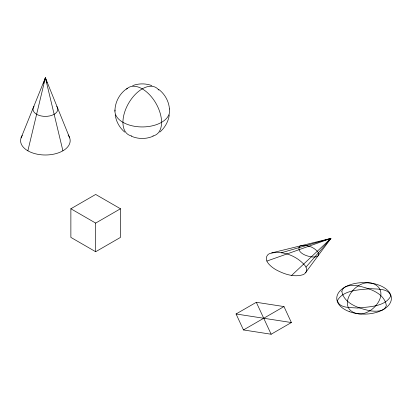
<?xml version="1.0" encoding="UTF-8"?>
<svg xmlns="http://www.w3.org/2000/svg" width="412" height="412" viewBox="0 0 412 412"><rect width="100%" height="100%" fill="white"/><g stroke="black" fill="none" stroke-linecap="round" stroke-linejoin="round"><path stroke-width="0.62" d="M114.938 111.173C114.927 102.119 119.696 93.23 127.318 88.328M169.306 114.897C168.379 121.545 164.918 127.756 159.81 132.097M27.862 150.802L45.382 77.77L69.69 137.896M43.559 83.27L45.382 77.77L47.025 82.719M21.074 137.896L45.382 77.77L62.907 150.802M318.507 255.28L318.687 253.416A10.676 6.165 0 0 0 318.445 252.762C314.686 247.339 306.94 244.223 300.446 245.928A4.151 2.4 0 0 0 299.447 246.51C295.821 253.668 311.503 258.54 316.885 256.573A4.151 2.4 0 0 0 317.889 255.996L318.358 255.512M305.797 272.615C307.254 270.694 306.657 267.97 305.426 266.09C297.387 256.135 282.668 250.048 269.978 253.452A8.307 4.795 0 0 0 267.975 254.611C262.552 260.425 271.59 267.321 276.308 269.932C284.234 274.135 293.911 277.534 302.851 274.742A8.307 4.795 0 0 0 304.859 273.589L330.918 238.409L271.663 252.911M305.977 267.115L330.918 238.409L281.19 252.808M291.665 275.376L330.918 238.409L266.883 261.069M70.874 208.766L95.672 194.449L120.474 208.766L120.474 237.4L95.672 251.722L70.874 237.4L70.874 208.766L95.672 223.083L120.474 208.766M236.066 313.98L256.31 302.29L283.971 306.569L291.382 322.539L271.137 334.23L243.477 329.95L236.066 313.98L291.382 322.539M243.477 329.95L283.971 306.569M153.243 136.151C146.353 139.235 138.149 139.235 131.258 136.151M132.623 85.614C138.777 83.312 145.73 83.312 151.879 85.614M357.013 313.584C372.556 317.209 392.332 290.862 372.695 283.441A9.167 5.294 0 0 0 369.549 282.951C353.867 280.68 336.094 307.918 356.555 313.501M158.574 89.291C164.764 93.915 168.899 101.254 169.435 108.989M124.697 132.097C119.583 127.756 116.122 121.545 115.2 114.897M256.31 302.29L271.137 334.23M95.672 223.083L95.672 251.722M68.129 135.002A24.782 14.307 0 0 1 45.799 154.994A24.782 14.307 0 0 1 22.32 135.445M56.758 106.389A12.391 7.153 0 0 1 45.382 116.385A12.391 7.153 0 0 1 34.011 106.389M131.593 135.929A27.316 15.769 -60 0 1 128.843 102.856A27.316 15.769 -60 0 1 158.738 90.037M126.541 89.126A27.316 15.769 60 0 1 156.158 103.721A27.316 15.769 60 0 1 152.909 135.929M169.291 108.928A27.316 15.769 0 0 1 143.227 126.932A27.316 15.769 0 0 1 115.005 110.05M337.423 300.544C339.117 308.614 351.194 307.362 357.353 308.042C368.117 306.816 384.798 307.048 390.746 296.156C389.057 288.086 376.975 289.332 370.821 288.658C360.052 289.883 343.371 289.646 337.423 300.544M341.831 291.191C343.783 303.922 359.867 308.732 370.81 310.921C376.079 311.487 384.581 311.899 386.343 305.508C384.386 292.772 368.302 287.967 357.358 285.774C352.095 285.207 343.593 284.8 341.831 291.191M349.469 311.673A27.316 15.769 0 0 0 391.379 298.994A27.316 15.769 0 0 0 351.41 284.378A27.316 15.769 0 0 0 349.469 311.673"/></g></svg>
